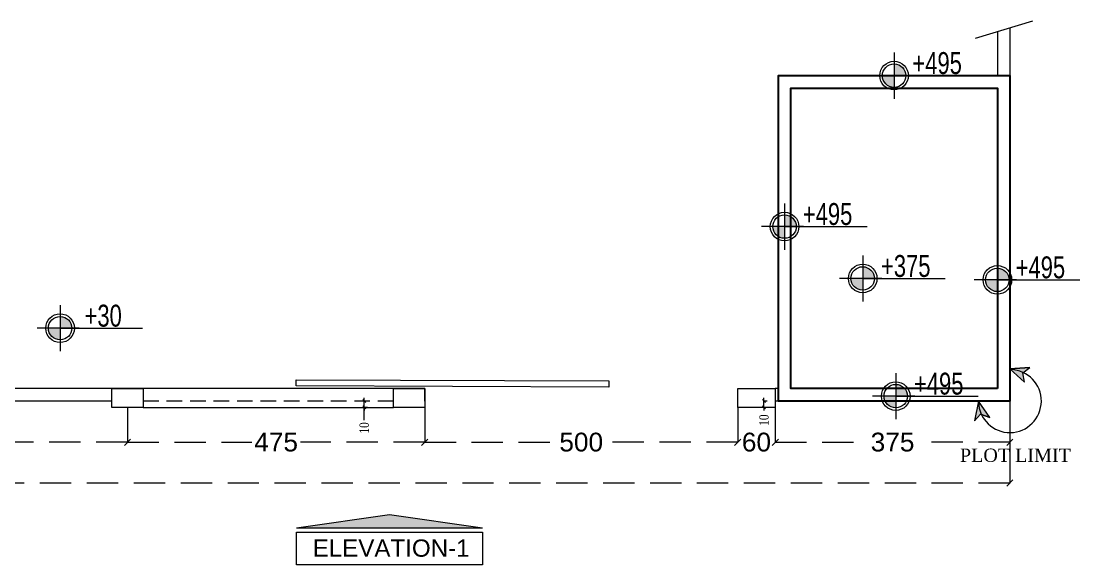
# Model space of a CAD drawing. Header units: inches. Extents: x -114 to 635, y -137 to 57.
# Drawn here: x 133.21 to 150.13, y -81.57 to -72.88 of the extents above; entities that cross this region are included whole.
import ezdxf
from ezdxf.enums import TextEntityAlignment as Align

# ---------------------------------------------------------------- set-up
doc = ezdxf.new("R2010")
doc.units = ezdxf.units.IN
doc.header["$MEASUREMENT"] = 0
doc.header["$PDMODE"] = 98
doc.linetypes.add('DASHED', pattern=[0.75, 0.5, -0.25])
doc.linetypes.add('DASHED2', pattern=[0.375, 0.25, -0.125])
doc.layers.get('0').update_dxf_attribs({"lineweight": 5})
doc.layers.get('Defpoints').update_dxf_attribs({"lineweight": 5})
for name, color, linetype, lineweight in [('A-ARROW', 1, 'Continuous', 5), ('A-DOOR', 30, 'Continuous', 5), ('A-ELEVATION TAG', 230, 'Continuous', 5), ('A-PLOT LIMIT', 1, 'Continuous', 0), ('A-RAILING', 31, 'Continuous', 5), ('A-ROOF 04', 43, 'Continuous', 5), ('BOUNDARY WALL', 3, 'Continuous', 18), ('dim', 1, 'Continuous', 9), ('LEVEL SYMBOL', 8, 'Continuous', 5), ('ROOF LINE 2', 244, 'Continuous', 25)]:
    doc.layers.add(name, color=color, linetype=linetype, lineweight=lineweight)
doc.styles.add('002-F.FLOOR PLAN$0$xref plans$0$ATTRIBUTE', font='BKANT.TTF')
doc.styles.add('Arial', font='arial.ttf')
doc.styles.add('BORDER', font='times.ttf', dxfattribs={"height": 0.2})
doc.styles.add('ST', font='times.ttf', dxfattribs={"width": 0.8})
doc.dimstyles.new('RASH PLAN', dxfattribs={"dimtxt": 0.15, "dimasz": 0.05, "dimexe": 0, "dimexo": 0.1, "dimgap": 0.05, "dimtad": 0, "dimdec": 0, "dimlfac": 100, "dimzin": 0, "dimdsep": 46, "dimtxsty": 'ST', "dimblk": 'OBLIQUE', "dimcen": 0.09, "dimclrd": 200, "dimclre": 6, "dimclrt": 1, "dimadec": 0, "dimazin": 0, "dimtfac": 1, "dimtdec": 0, "dimtmove": 1, "dimatfit": 3, "dimldrblk": 'OBLIQUE', "dimfxl": 0, "dimtolj": 1, "dimtzin": 0, "dimlwd": -1, "dimlwe": -1, "dimarcsym": 0})
doc.dimstyles.new('SITE RASH', dxfattribs={"dimtxt": 0.3, "dimasz": 0.1, "dimexe": 0, "dimexo": 0, "dimgap": 0.05, "dimtad": 0, "dimdec": 0, "dimlfac": 100, "dimzin": 0, "dimdsep": 46, "dimtxsty": 'Arial', "dimblk": 'OBLIQUE', "dimcen": 0.05, "dimclrd": 256, "dimclre": 256, "dimclrt": 256, "dimadec": 0, "dimazin": 0, "dimtfac": 10, "dimtdec": 0, "dimtix": 1, "dimtofl": 0, "dimtmove": 1, "dimatfit": 2, "dimldrblk": 'OBLIQUE', "dimfxl": 0.05, "dimtolj": 1, "dimtzin": 0, "dimlwd": -1, "dimlwe": -1, "dimarcsym": 0})

# ---------------------------------------------------------------- blocks, each defined once
blk = doc.blocks.new('_Oblique')
at = {"color": 0, "lineweight": -2}
blk.add_line((-0.5, -0.5), (0.5, 0.5), dxfattribs=at)
blk = doc.blocks.new('*D697')
at = {"layer": 'Defpoints', "color": 0, "transparency": 16777216}
for p in [(144.661, -79.052), (145.261, -79.052), (145.261, -79.609)]:
    blk.add_point(p, dxfattribs=at)
at = {"layer": 'dim', "transparency": 16777216}
for p, q in [((144.661, -79.052), (144.661, -79.609)), ((145.261, -79.052), (145.261, -79.609))]:
    blk.add_line(p, q, dxfattribs=at)
at = {"layer": 'dim', "linetype": 'DASHED', "transparency": 16777216}
for p, q in [((144.661, -79.609), (144.561, -79.609)), ((145.261, -79.609), (145.361, -79.609))]:
    blk.add_line(p, q, dxfattribs=at)
at = {"layer": 'dim', "transparency": 16777216, "xscale": 0.1, "yscale": 0.1, "zscale": 0.1}
blk.add_blockref('_Oblique', (144.661, -79.609), dxfattribs=at)
at = {"layer": 'dim', "transparency": 16777216, "xscale": 0.1, "yscale": 0.1, "zscale": 0.1, "rotation": 180}
blk.add_blockref('_Oblique', (145.261, -79.609), dxfattribs=at)
at = {"layer": 'dim', "transparency": 16777216, "insert": (144.961, -79.609), "char_height": 0.3, "attachment_point": 5, "style": 'Arial'}
blk.add_mtext('\\A1;60', dxfattribs=at)
blk = doc.blocks.new('*D698')
at = {"layer": 'Defpoints', "color": 0, "transparency": 16777216}
for p in [(149.011, -78.952), (115.811, -79.052), (149.011, -80.261)]:
    blk.add_point(p, dxfattribs=at)
at = {"layer": 'dim', "transparency": 16777216}
for p, q in [((149.011, -78.952), (149.011, -80.261)), ((115.811, -79.052), (115.811, -80.261))]:
    blk.add_line(p, q, dxfattribs=at)
at = {"layer": 'dim', "linetype": 'DASHED', "transparency": 16777216}
for p, q in [((115.811, -80.261), (131.924, -80.261)), ((149.011, -80.261), (132.918, -80.261))]:
    blk.add_line(p, q, dxfattribs=at)
at = {"layer": 'dim', "transparency": 16777216, "xscale": 0.1, "yscale": 0.1, "zscale": 0.1, "rotation": 180}
blk.add_blockref('_Oblique', (115.811, -80.261), dxfattribs=at)
at = {"layer": 'dim', "transparency": 16777216, "xscale": 0.1, "yscale": 0.1, "zscale": 0.1}
blk.add_blockref('_Oblique', (149.011, -80.261), dxfattribs=at)
at = {"layer": 'dim', "transparency": 16777216, "insert": (132.421, -80.261), "char_height": 0.3, "attachment_point": 5, "style": 'Arial'}
blk.add_mtext('\\A1;3320', dxfattribs=at)
blk = doc.blocks.new('*D699')
at = {"layer": 'Defpoints', "color": 0, "transparency": 16777216}
for p in [(134.91, -79.052), (139.66, -79.052), (139.66, -79.609)]:
    blk.add_point(p, dxfattribs=at)
at = {"layer": 'dim', "transparency": 16777216}
for p, q in [((134.91, -79.052), (134.91, -79.609)), ((139.66, -79.052), (139.66, -79.609))]:
    blk.add_line(p, q, dxfattribs=at)
at = {"layer": 'dim', "linetype": 'DASHED', "transparency": 16777216}
for p, q in [((134.91, -79.609), (136.897, -79.609)), ((139.66, -79.609), (137.674, -79.609))]:
    blk.add_line(p, q, dxfattribs=at)
at = {"layer": 'dim', "transparency": 16777216, "xscale": 0.1, "yscale": 0.1, "zscale": 0.1, "rotation": 180}
blk.add_blockref('_Oblique', (134.91, -79.609), dxfattribs=at)
at = {"layer": 'dim', "transparency": 16777216, "xscale": 0.1, "yscale": 0.1, "zscale": 0.1}
blk.add_blockref('_Oblique', (139.66, -79.609), dxfattribs=at)
at = {"layer": 'dim', "transparency": 16777216, "insert": (137.285, -79.609), "char_height": 0.3, "attachment_point": 5, "style": 'Arial'}
blk.add_mtext('\\A1;475', dxfattribs=at)
blk = doc.blocks.new('*D700')
at = {"layer": 'Defpoints', "color": 0, "transparency": 16777216}
for p in [(139.66, -79.052), (144.661, -79.052), (139.66, -79.609)]:
    blk.add_point(p, dxfattribs=at)
at = {"layer": 'dim', "transparency": 16777216}
for p, q in [((139.66, -79.052), (139.66, -79.609)), ((144.661, -79.052), (144.661, -79.609))]:
    blk.add_line(p, q, dxfattribs=at)
at = {"layer": 'dim', "linetype": 'DASHED', "transparency": 16777216}
for p, q in [((139.66, -79.609), (141.78, -79.609)), ((144.661, -79.609), (142.542, -79.609))]:
    blk.add_line(p, q, dxfattribs=at)
at = {"layer": 'dim', "transparency": 16777216, "xscale": 0.1, "yscale": 0.1, "zscale": 0.1, "rotation": 180}
blk.add_blockref('_Oblique', (139.66, -79.609), dxfattribs=at)
at = {"layer": 'dim', "transparency": 16777216, "xscale": 0.1, "yscale": 0.1, "zscale": 0.1}
blk.add_blockref('_Oblique', (144.661, -79.609), dxfattribs=at)
at = {"layer": 'dim', "transparency": 16777216, "insert": (142.161, -79.609), "char_height": 0.3, "attachment_point": 5, "style": 'Arial'}
blk.add_mtext('\\A1;500', dxfattribs=at)
blk = doc.blocks.new('002-F.FLOOR PLAN$0$xref plans$0$LVL-PL')
h = blk.add_hatch(color=256)
h.paths.add_polyline_path([(0, 0.123), (0, 0), (0.123, 0, 0.414214)])
h.paths.add_polyline_path([(0, 0), (-0.123, 0, 0.414214), (0, -0.123)])
for p, q in [((0, 0.242), (0, -0.242)), ((0.2, 0), (-0.242, 0)), ((0, 0), (0.865, 0))]:
    blk.add_line(p, q)
for radius in [0.15, 0.123]:
    blk.add_circle((0, 0), radius)
at = {"style": '002-F.FLOOR PLAN$0$xref plans$0$ATTRIBUTE', "width": 0.75, "flags": 12}
for tag, p in [('LEVEL', (0.517, 0.151)), ('POSITION', (0.517, -0.154))]:
    blk.add_attdef(tag, text='', height=0.2, dxfattribs=at).set_placement(p, align=Align.MIDDLE)
blk = doc.blocks.new('*D718')
at = {"layer": 'Defpoints', "color": 0, "transparency": 16777216}
for p in [(128.912, -79.052), (134.91, -79.052), (128.912, -79.609)]:
    blk.add_point(p, dxfattribs=at)
at = {"layer": 'dim', "transparency": 16777216}
for p, q in [((128.912, -79.052), (128.912, -79.609)), ((134.91, -79.052), (134.91, -79.609))]:
    blk.add_line(p, q, dxfattribs=at)
at = {"layer": 'dim', "linetype": 'DASHED', "transparency": 16777216}
for p, q in [((128.912, -79.609), (131.529, -79.609)), ((134.91, -79.609), (132.293, -79.609))]:
    blk.add_line(p, q, dxfattribs=at)
at = {"layer": 'dim', "transparency": 16777216, "xscale": 0.1, "yscale": 0.1, "zscale": 0.1, "rotation": 180}
blk.add_blockref('_Oblique', (128.912, -79.609), dxfattribs=at)
at = {"layer": 'dim', "transparency": 16777216, "xscale": 0.1, "yscale": 0.1, "zscale": 0.1}
blk.add_blockref('_Oblique', (134.91, -79.609), dxfattribs=at)
at = {"layer": 'dim', "transparency": 16777216, "insert": (131.911, -79.609), "char_height": 0.3, "attachment_point": 5, "style": 'Arial'}
blk.add_mtext('\\A1;600', dxfattribs=at)
blk = doc.blocks.new('*D705')
at = {"layer": 'Defpoints', "color": 0, "transparency": 16777216}
for p in [(138.694, -78.952), (138.845, -78.952), (138.845, -79.052)]:
    blk.add_point(p, dxfattribs=at)
at = {"layer": 'dim', "color": 200, "linetype": 'DASHED2', "transparency": 16777216}
for p, q in [((138.694, -78.952), (138.694, -78.902)), ((138.694, -79.052), (138.694, -78.952)), ((138.694, -79.052), (138.694, -78.952)), ((138.694, -79.052), (138.694, -79.102)), ((138.694, -79.256), (138.694, -79.052))]:
    blk.add_line(p, q, dxfattribs=at)
at = {"layer": 'dim', "color": 6, "transparency": 16777216}
for p, q in [((138.745, -78.952), (138.694, -78.952)), ((138.745, -79.052), (138.694, -79.052))]:
    blk.add_line(p, q, dxfattribs=at)
at = {"layer": 'dim', "color": 200, "transparency": 16777216, "xscale": 0.05, "yscale": 0.05, "zscale": 0.05}
for p, rotation in [((138.694, -78.952), 270), ((138.694, -79.052), 90)]:
    blk.add_blockref('_Oblique', p, dxfattribs=dict(at, rotation=rotation))
at = {"layer": 'dim', "color": 1, "transparency": 16777216, "insert": (138.694, -79.381), "char_height": 0.15, "attachment_point": 5, "rotation": 90, "style": 'ST'}
blk.add_mtext('\\A1;10', dxfattribs=at)
blk = doc.blocks.new('*D706')
at = {"layer": 'Defpoints', "color": 0, "transparency": 16777216}
for p in [(145.081, -78.952), (145.232, -78.952), (145.232, -79.052)]:
    blk.add_point(p, dxfattribs=at)
at = {"layer": 'dim', "color": 200, "linetype": 'DASHED2', "transparency": 16777216}
for p, q in [((145.081, -78.952), (145.081, -78.902)), ((145.081, -79.052), (145.081, -78.952)), ((145.081, -79.052), (145.081, -79.102))]:
    blk.add_line(p, q, dxfattribs=at)
at = {"layer": 'dim', "color": 6, "transparency": 16777216}
for p, q in [((145.132, -78.952), (145.081, -78.952)), ((145.132, -79.052), (145.081, -79.052))]:
    blk.add_line(p, q, dxfattribs=at)
at = {"layer": 'dim', "color": 200, "transparency": 16777216, "xscale": 0.05, "yscale": 0.05, "zscale": 0.05}
for p, rotation in [((145.081, -78.952), 270), ((145.081, -79.052), 90)]:
    blk.add_blockref('_Oblique', p, dxfattribs=dict(at, rotation=rotation))
at = {"layer": 'dim', "color": 1, "transparency": 16777216, "insert": (145.081, -79.256), "char_height": 0.15, "attachment_point": 5, "rotation": 90, "style": 'ST'}
blk.add_mtext('\\A1;10', dxfattribs=at)
blk = doc.blocks.new('*D722')
at = {"layer": 'Defpoints', "color": 0, "transparency": 16777216}
for p in [(149.011, -78.952), (145.261, -79.052), (149.011, -79.609)]:
    blk.add_point(p, dxfattribs=at)
at = {"layer": 'dim', "transparency": 16777216}
for p, q in [((149.011, -78.952), (149.011, -79.609)), ((145.261, -79.052), (145.261, -79.609))]:
    blk.add_line(p, q, dxfattribs=at)
at = {"layer": 'dim', "linetype": 'DASHED', "transparency": 16777216}
for p, q in [((145.261, -79.609), (146.754, -79.609)), ((149.011, -79.609), (147.519, -79.609))]:
    blk.add_line(p, q, dxfattribs=at)
at = {"layer": 'dim', "transparency": 16777216, "xscale": 0.1, "yscale": 0.1, "zscale": 0.1, "rotation": 180}
blk.add_blockref('_Oblique', (145.261, -79.609), dxfattribs=at)
at = {"layer": 'dim', "transparency": 16777216, "xscale": 0.1, "yscale": 0.1, "zscale": 0.1}
blk.add_blockref('_Oblique', (149.011, -79.609), dxfattribs=at)
at = {"layer": 'dim', "transparency": 16777216, "insert": (147.136, -79.609), "char_height": 0.3, "attachment_point": 5, "style": 'Arial'}
blk.add_mtext('\\A1;375', dxfattribs=at)

msp = doc.modelspace()

# ---------------------------------------------------------------- hatches: boundary and pattern name
at = {"layer": 'A-ELEVATION TAG'}
msp.add_hatch(color=256, dxfattribs=at).paths.add_polyline_path([(139.098, -80.769), (140.583, -80.982), (137.612, -80.982)])
at = {"layer": 'A-PLOT LIMIT'}
h = msp.add_hatch(color=256, dxfattribs=at)
h.dxf.hatch_style = 1
h.paths.add_polyline_path([(149.247, -78.651), (149.216, -78.498), (149.331, -78.418), (149.011, -78.435)])
h = msp.add_hatch(color=256, dxfattribs=at)
h.dxf.hatch_style = 1
h.paths.add_polyline_path([(148.448, -79.266), (148.543, -79.163), (148.69, -79.215), (148.508, -78.952)])

# ---------------------------------------------------------------- linework, layer by layer
at = {"layer": 'A-ARROW'}
msp.add_lwpolyline([(149.011, -78.435), (149.331, -78.418)], dxfattribs=at)
at = {"layer": 'A-DOOR'}
msp.add_lwpolyline([(142.604, -78.727), (137.604, -78.71), (137.604, -78.61), (142.604, -78.627)], close=True, dxfattribs=at)
at = {"layer": 'A-ELEVATION TAG'}
msp.add_line((140.583, -80.982), (137.612, -80.982), dxfattribs=at)
msp.add_lwpolyline([(140.583, -80.982), (139.098, -80.769), (137.612, -80.982)], dxfattribs=at)
msp.add_lwpolyline([(140.583, -81.568), (137.612, -81.568), (137.612, -81.044), (140.583, -81.044)], close=True, dxfattribs=at)
at = {"layer": 'A-PLOT LIMIT'}
for points in [[(149.247, -78.651), (149.216, -78.498), (149.331, -78.418), (149.011, -78.435)], [(148.448, -79.266), (148.543, -79.163), (148.69, -79.215), (148.508, -78.952)]]:
    msp.add_lwpolyline(points, close=True, dxfattribs=at)
msp.add_lwpolyline([(148.69, -79.215), (148.543, -79.163), (148.448, -79.266)], dxfattribs=at)
msp.add_arc((149.011, -78.952), 0.503, 181.8025, 88.3301, dxfattribs=at)
at = {"layer": 'A-RAILING'}
for p, q in [((139.661, -78.952), (139.661, -78.752)), ((144.661, -78.952), (144.661, -78.752))]:
    msp.add_line(p, q, dxfattribs=at)
at = {"layer": 'A-ROOF 04', "linetype": 'DASHED2'}
msp.add_lwpolyline([(139.16, -78.952), (135.16, -78.952)], dxfattribs=at)
at = {"layer": 'BOUNDARY WALL'}
msp.add_line((135.16, -79.052), (139.16, -79.052), dxfattribs=at)
for points in [[(148.811, -73.051), (148.811, -73.752)], [(149.011, -72.991), (149.011, -73.752)], [(139.66, -78.752), (124.162, -78.752)], [(145.311, -78.752), (145.261, -78.752)], [(134.66, -78.952), (129.162, -78.952)], [(145.311, -78.952), (145.261, -78.952)]]:
    msp.add_lwpolyline(points, dxfattribs=at)
for points in [[(134.66, -78.752), (135.16, -78.752), (135.16, -79.052), (134.66, -79.052)], [(139.16, -78.752), (139.66, -78.752), (139.66, -79.052), (139.16, -79.052)], [(144.661, -78.752), (145.261, -78.752), (145.261, -79.052), (144.661, -79.052)]]:
    msp.add_lwpolyline(points, close=True, dxfattribs=at)
at = {"layer": 'dim'}
msp.add_line((149.374, -72.882), (148.457, -73.158), dxfattribs=at)
at = {"layer": 'ROOF LINE 2'}
for points in [[(149.011, -78.952), (145.311, -78.952), (145.311, -73.752), (149.011, -73.752)], [(148.811, -78.752), (145.511, -78.752), (145.511, -73.952), (148.811, -73.952)]]:
    msp.add_lwpolyline(points, close=True, dxfattribs=at)

# ---------------------------------------------------------------- block references
at = {"layer": 'LEVEL SYMBOL', "linetype": 'Continuous', "lineweight": 0}
ref = msp.add_blockref('002-F.FLOOR PLAN$0$xref plans$0$LVL-PL', (147.161, -73.752), dxfattribs=dict(at, xscale=1.524000000000014, yscale=1.524000000000014, zscale=1.524000000000014))
ref.add_attrib('LEVEL', '+495', dxfattribs={"layer": '0', "lineweight": 5, "height": 0.35, "rotation": 360, "style": '002-F.FLOOR PLAN$0$xref plans$0$ATTRIBUTE', "width": 0.75}).set_placement((147.849, -73.551), align=Align.MIDDLE)
ref = msp.add_blockref('002-F.FLOOR PLAN$0$xref plans$0$LVL-PL', (145.41, -76.164), dxfattribs=dict(at, xscale=1.524000000000014, yscale=1.524000000000014, zscale=1.524000000000014))
ref.add_attrib('LEVEL', '+495', dxfattribs={"layer": '0', "lineweight": 5, "height": 0.35, "rotation": 360, "style": '002-F.FLOOR PLAN$0$xref plans$0$ATTRIBUTE', "width": 0.75}).set_placement((146.098, -75.963), align=Align.MIDDLE)
ref = msp.add_blockref('002-F.FLOOR PLAN$0$xref plans$0$LVL-PL', (146.659, -76.993), dxfattribs=dict(at, xscale=1.524000000000014, yscale=1.524000000000014, zscale=1.524000000000014))
ref.add_attrib('LEVEL', '+375', dxfattribs={"layer": '0', "lineweight": 5, "height": 0.35, "rotation": 360, "style": '002-F.FLOOR PLAN$0$xref plans$0$ATTRIBUTE', "width": 0.75}).set_placement((147.347, -76.793), align=Align.MIDDLE)
ref = msp.add_blockref('002-F.FLOOR PLAN$0$xref plans$0$LVL-PL', (148.811, -77.015), dxfattribs=dict(at, xscale=1.524000000000014, yscale=1.524000000000014, zscale=1.524000000000014))
ref.add_attrib('LEVEL', '+495', dxfattribs={"layer": '0', "lineweight": 5, "height": 0.35, "rotation": 360, "style": '002-F.FLOOR PLAN$0$xref plans$0$ATTRIBUTE', "width": 0.75}).set_placement((149.499, -76.815), align=Align.MIDDLE)
ref = msp.add_blockref('002-F.FLOOR PLAN$0$xref plans$0$LVL-PL', (133.833, -77.787), dxfattribs=dict(at, xscale=1.524000000000014, yscale=1.524000000000014, zscale=1.524000000000014))
ref.add_attrib('LEVEL', '+30', dxfattribs={"layer": '0', "lineweight": 5, "height": 0.35, "rotation": 360, "style": '002-F.FLOOR PLAN$0$xref plans$0$ATTRIBUTE', "width": 0.75}).set_placement((134.521, -77.587), align=Align.MIDDLE)
ref = msp.add_blockref('002-F.FLOOR PLAN$0$xref plans$0$LVL-PL', (147.187, -78.873), dxfattribs=dict(at, xscale=1.524000000000014, yscale=1.524000000000014, zscale=1.524000000000014))
ref.add_attrib('LEVEL', '+495', dxfattribs={"layer": '0', "lineweight": 5, "height": 0.35, "rotation": 360, "style": '002-F.FLOOR PLAN$0$xref plans$0$ATTRIBUTE', "width": 0.75}).set_placement((147.874, -78.673), align=Align.MIDDLE)

# ---------------------------------------------------------------- texts
at = {"layer": 'A-ELEVATION TAG', "style": 'Arial'}
msp.add_text('ELEVATION-1', height=0.27616, dxfattribs=at).set_placement((139.123, -81.439), align=Align.CENTER)
at = {"layer": 'A-PLOT LIMIT', "style": 'BORDER'}
msp.add_text('PLOT LIMIT', height=0.2123, rotation=359.9829, dxfattribs=at).set_placement((148.213, -79.923))

# ---------------------------------------------------------------- dimensions: what is measured, and where the dimension line sits
at = {"layer": 'dim', "color": 6}
dim = msp.add_linear_dim(base=(149.011, -80.261), p1=(115.811, -79.052), p2=(149.011, -78.952), dimstyle='SITE RASH', dxfattribs=at)
dim.commit()
dim.dimension.update_dxf_attribs({"geometry": '*D698', "text_midpoint": (132.421, -80.261), "dimtype": 160})
at = {"layer": 'dim'}
for base, p1, p2, picture, middle in [((138.694, -78.952), (138.845, -79.052), (138.845, -78.952), '*D705', (138.741, -79.381)), ((145.081, -78.952), (145.232, -79.052), (145.232, -78.952), '*D706', (145.081, -79.256))]:
    dim = msp.add_linear_dim(base=base, p1=p1, p2=p2, angle=90, dimstyle='RASH PLAN', dxfattribs=at)
    dim.commit()
    dim.dimension.update_dxf_attribs({"geometry": picture, "text_midpoint": middle, "dimtype": 160})
for base, p1, p2, picture, middle in [((149.011, -79.609), (145.261, -79.052), (149.011, -78.952), '*D722', (147.136, -79.609)), ((128.912, -79.609), (134.91, -79.052), (128.912, -79.052), '*D718', (131.911, -79.609)), ((139.66, -79.609), (144.661, -79.052), (139.66, -79.052), '*D700', (142.161, -79.609))]:
    dim = msp.add_linear_dim(base=base, p1=p1, p2=p2, dimstyle='SITE RASH', dxfattribs=at)
    dim.commit()
    dim.dimension.update_dxf_attribs({"geometry": picture, "text_midpoint": middle})
at = {"layer": 'dim', "color": 6}
for base, p1, p2, picture, middle in [((139.66, -79.609), (134.91, -79.052), (139.66, -79.052), '*D699', (137.285, -79.609)), ((145.261, -79.609), (144.661, -79.052), (145.261, -79.052), '*D697', (144.961, -79.609))]:
    dim = msp.add_linear_dim(base=base, p1=p1, p2=p2, dimstyle='SITE RASH', dxfattribs=at)
    dim.commit()
    dim.dimension.update_dxf_attribs({"geometry": picture, "text_midpoint": middle})

doc.saveas('drawing.dxf')
